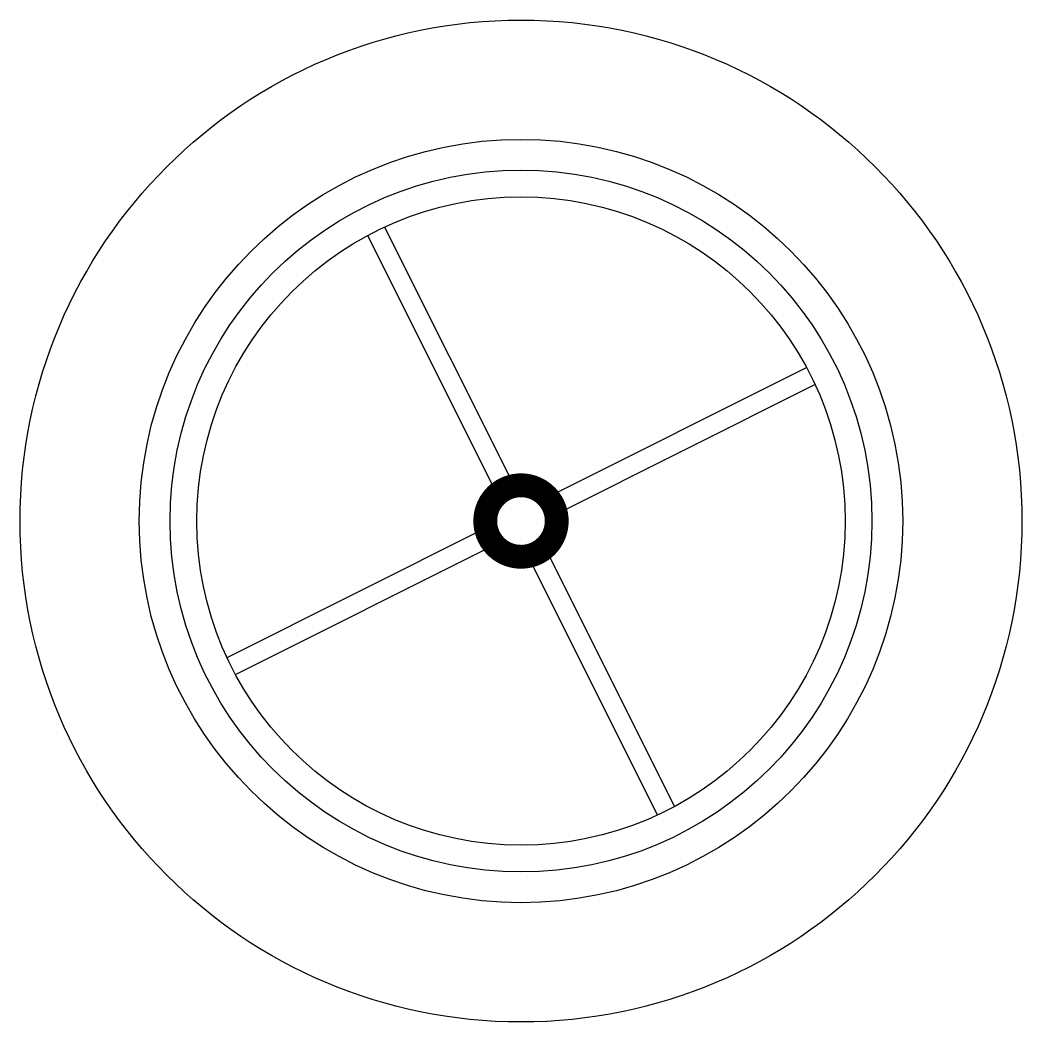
# Model space of a CAD drawing. Extents: x 4.44 to 5.49, y 7.82 to 8.87.
import ezdxf

# ---------------------------------------------------------------- set-up
doc = ezdxf.new("R2010")
doc.units = 0
doc.layers.get('0').update_dxf_attribs({"linetype": 'CONTINUOUS'})

msp = doc.modelspace()

# ---------------------------------------------------------------- linework, layer by layer
at = {"color": 0}
for p, q in [((4.806, 8.6416), (4.9418, 8.3703)), ((4.8239, 8.6505), (4.9597, 8.3792)), ((4.9947, 8.3675), (5.266, 8.5033)), ((5.0037, 8.3497), (5.275, 8.4854)), ((4.6588, 8.1994), (4.9301, 8.3352)), ((4.6678, 8.1816), (4.9391, 8.3173)), ((4.9741, 8.3056), (5.1099, 8.0343)), ((4.992, 8.3146), (5.1278, 8.0433))]:
    msp.add_line(p, q, dxfattribs=at)
at = {"color": 0, "const_width": 0.025}
msp.add_lwpolyline([(4.9334, 8.3256, 1), (5.0004, 8.3592, 1)], format="xyb", close=True, dxfattribs=at)
at = {"color": 0}
for radius in [0.525, 0.4, 0.3678, 0.3397]:
    msp.add_circle((4.9669, 8.3424), radius, dxfattribs=at)

doc.saveas('drawing.dxf')
